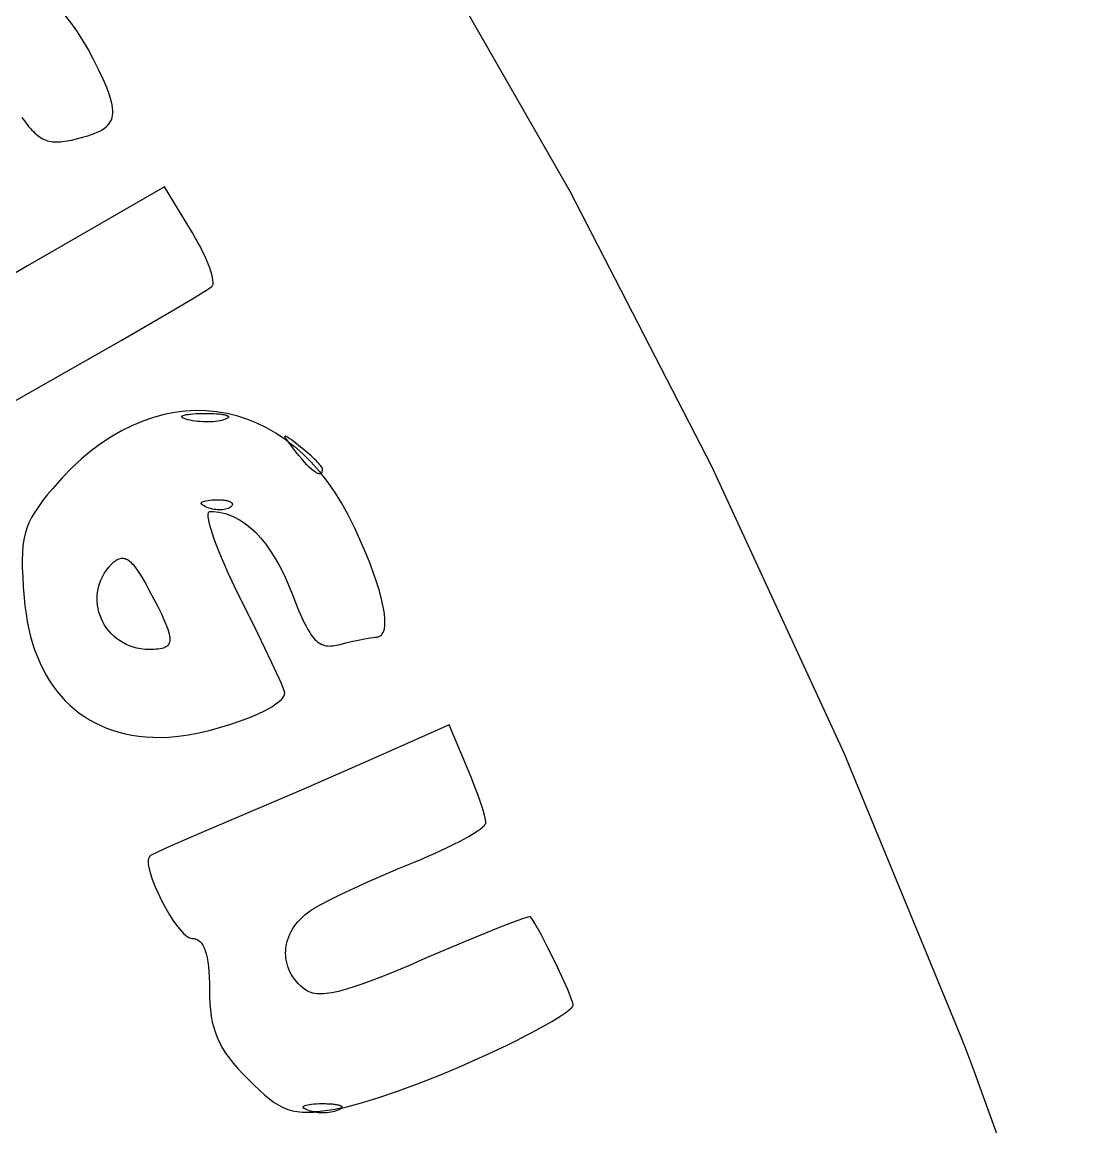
# Model space of a CAD drawing. Extents: x 70.3 to 133.4, y -81.7 to -32.
# Drawn here: x 75.777 to 76.443, y -62.76 to -62.062 of the extents above; entities that cross this region are included whole.
import ezdxf

# ---------------------------------------------------------------- set-up
doc = ezdxf.new("R2010")
doc.units = 0
doc.layers.add('BLACK', color=7, linetype='CONTINUOUS')

msp = doc.modelspace()

# ---------------------------------------------------------------- linework, layer by layer
at = {"layer": 'BLACK', "linetype": 'CONTINUOUS'}
for p, q in [((76.046602, -62.036072), (76.122747, -62.168948)), ((75.807359, -62.062339), (75.803364, -62.057245)), ((75.811188, -62.067704), (75.807359, -62.062339)), ((75.814841, -62.073335), (75.811188, -62.067704)), ((75.818309, -62.079229), (75.814841, -62.073335)), ((75.821583, -62.085385), (75.818309, -62.079229)), ((75.824908, -62.092096), (75.821583, -62.085385)), ((75.827733, -62.098123), (75.824908, -62.092096)), ((75.830044, -62.103514), (75.827733, -62.098123)), ((75.831831, -62.108313), (75.830044, -62.103514)), ((75.832523, -62.110505), (75.831831, -62.108313)), ((75.833079, -62.112567), (75.832523, -62.110505)), ((75.833497, -62.114505), (75.833079, -62.112567)), ((75.833777, -62.116324), (75.833497, -62.114505)), ((75.833915, -62.11803), (75.833777, -62.116324)), ((75.833911, -62.119628), (75.833915, -62.11803)), ((75.776512, -62.122494), (75.778653, -62.125474)), ((75.778653, -62.125474), (75.780715, -62.128095)), ((75.831703, -62.126216), (75.832442, -62.125066)), ((75.832442, -62.125066), (75.833031, -62.123839)), ((75.833031, -62.123839), (75.833471, -62.122527)), ((75.833471, -62.122527), (75.833764, -62.121125)), ((75.833764, -62.121125), (75.833911, -62.119628)), ((75.780715, -62.128095), (75.781723, -62.129276)), ((75.781723, -62.129276), (75.78272, -62.130373)), ((75.78272, -62.130373), (75.783709, -62.131387)), ((75.783709, -62.131387), (75.784692, -62.13232)), ((75.784692, -62.13232), (75.785673, -62.133174)), ((75.818039, -62.133995), (75.822196, -62.132557)), ((75.822196, -62.132557), (75.82403, -62.131793)), ((75.82403, -62.131793), (75.825702, -62.130992)), ((75.825702, -62.130992), (75.827215, -62.130147)), ((75.827215, -62.130147), (75.82857, -62.129252)), ((75.82857, -62.129252), (75.829769, -62.128303)), ((75.829769, -62.128303), (75.830813, -62.127293)), ((75.830813, -62.127293), (75.831703, -62.126216)), ((75.785673, -62.133174), (75.786654, -62.13395)), ((75.786654, -62.13395), (75.787639, -62.134651)), ((75.787639, -62.134651), (75.78863, -62.135278)), ((75.78863, -62.135278), (75.78963, -62.135833)), ((75.78963, -62.135833), (75.790643, -62.136318)), ((75.790643, -62.136318), (75.79167, -62.136734)), ((75.79167, -62.136734), (75.792715, -62.137082)), ((75.792715, -62.137082), (75.793782, -62.137366)), ((75.793782, -62.137366), (75.794872, -62.137586)), ((75.794872, -62.137586), (75.795989, -62.137744)), ((75.795989, -62.137744), (75.797135, -62.137842)), ((75.797135, -62.137842), (75.798314, -62.137882)), ((75.798314, -62.137882), (75.799528, -62.137865)), ((75.799528, -62.137865), (75.800781, -62.137794)), ((75.800781, -62.137794), (75.802075, -62.137669)), ((75.802075, -62.137669), (75.804799, -62.137267)), ((75.804799, -62.137267), (75.807723, -62.136673)), ((75.807723, -62.136673), (75.813219, -62.135351)), ((75.813219, -62.135351), (75.818039, -62.133995)), ((75.866579, -62.166231), (75.779987, -62.216094)), ((75.884267, -62.195412), (75.866579, -62.166231)), ((76.122747, -62.168948), (76.21248, -62.343218)), ((75.886041, -62.198409), (75.884267, -62.195412)), ((75.887709, -62.20137), (75.886041, -62.198409)), ((75.889267, -62.204278), (75.887709, -62.20137)), ((75.890706, -62.207115), (75.889267, -62.204278)), ((75.892021, -62.209864), (75.890706, -62.207115)), ((75.779987, -62.216094), (75.762544, -62.226255)), ((75.893206, -62.212507), (75.892021, -62.209864)), ((75.894255, -62.215027), (75.893206, -62.212507)), ((75.89516, -62.217408), (75.894255, -62.215027)), ((75.895917, -62.21963), (75.89516, -62.217408)), ((75.896518, -62.221678), (75.895917, -62.21963)), ((75.896958, -62.223533), (75.896518, -62.221678)), ((75.897229, -62.225178), (75.896958, -62.223533)), ((75.89367, -62.231253), (75.896511, -62.229313)), ((75.896511, -62.229313), (75.896767, -62.229033)), ((75.896767, -62.229033), (75.896974, -62.228681)), ((75.896974, -62.228681), (75.897133, -62.228259)), ((75.897133, -62.228259), (75.897244, -62.22777)), ((75.897327, -62.226596), (75.897229, -62.225178)), ((75.897244, -62.22777), (75.897327, -62.226596)), ((75.867516, -62.246915), (75.88629, -62.23578)), ((75.88629, -62.23578), (75.887642, -62.234979)), ((75.887642, -62.234979), (75.89367, -62.231253)), ((75.839122, -62.263373), (75.867516, -62.246915)), ((75.805448, -62.282605), (75.839122, -62.263373)), ((75.71983, -62.331177), (75.805448, -62.282605)), ((75.85299, -62.314297), (75.846362, -62.317062)), ((75.859647, -62.312018), (75.85299, -62.314297)), ((75.866318, -62.310224), (75.859647, -62.312018)), ((75.872991, -62.308913), (75.866318, -62.310224)), ((75.879653, -62.308083), (75.872991, -62.308913)), ((75.877489, -62.3115), (75.87754, -62.311344)), ((75.877502, -62.311661), (75.877489, -62.3115)), ((75.87758, -62.311825), (75.877502, -62.311661)), ((75.87754, -62.311344), (75.877655, -62.311193)), ((75.877723, -62.311993), (75.87758, -62.311825)), ((75.877655, -62.311193), (75.877833, -62.311045)), ((75.877932, -62.312164), (75.877723, -62.311993)), ((75.877833, -62.311045), (75.878374, -62.310766)), ((75.878208, -62.312339), (75.877932, -62.312164)), ((75.878961, -62.312696), (75.878208, -62.312339)), ((75.878374, -62.310766), (75.879159, -62.310509)), ((75.879989, -62.313063), (75.878961, -62.312696)), ((75.879159, -62.310509), (75.880183, -62.310275)), ((75.88629, -62.307732), (75.879653, -62.308083)), ((75.881296, -62.313437), (75.879989, -62.313063)), ((75.880183, -62.310275), (75.881441, -62.310067)), ((75.882777, -62.313789), (75.881296, -62.313437)), ((75.881441, -62.310067), (75.882929, -62.309887)), ((75.884316, -62.314091), (75.882777, -62.313789)), ((75.882929, -62.309887), (75.88464, -62.309736)), ((75.885901, -62.314343), (75.884316, -62.314091)), ((75.88464, -62.309736), (75.88657, -62.309617)), ((75.887519, -62.314546), (75.885901, -62.314343)), ((75.89289, -62.30786), (75.88629, -62.307732)), ((75.88657, -62.309617), (75.888714, -62.309533)), ((75.888714, -62.309533), (75.891067, -62.309484)), ((75.891067, -62.309483), (75.893442, -62.309474)), ((75.891067, -62.309484), (75.891067, -62.309483)), ((75.89944, -62.308463), (75.89289, -62.30786)), ((75.893442, -62.309474), (75.895651, -62.309505)), ((75.895651, -62.309505), (75.897686, -62.309575)), ((75.897686, -62.309575), (75.899542, -62.309681)), ((75.900207, -62.314389), (75.89876, -62.31458)), ((75.905926, -62.309541), (75.89944, -62.308463)), ((75.899542, -62.309681), (75.901209, -62.309822)), ((75.901577, -62.31415), (75.900207, -62.314389)), ((75.901209, -62.309822), (75.90197, -62.309906)), ((75.902859, -62.313862), (75.901577, -62.31415)), ((75.90197, -62.309906), (75.902682, -62.309997)), ((75.902682, -62.309997), (75.903343, -62.310096)), ((75.90404, -62.313526), (75.902859, -62.313862)), ((75.903343, -62.310096), (75.903953, -62.310202)), ((75.903953, -62.310202), (75.90451, -62.310316)), ((75.905109, -62.313142), (75.90404, -62.313526)), ((75.90451, -62.310316), (75.905014, -62.310437)), ((75.905014, -62.310437), (75.905464, -62.310565)), ((75.905578, -62.31294), (75.905109, -62.313142)), ((75.905464, -62.310565), (75.905859, -62.310699)), ((75.90598, -62.312741), (75.905578, -62.31294)), ((75.905859, -62.310699), (75.906198, -62.31084)), ((75.912335, -62.311092), (75.905926, -62.309541)), ((75.906316, -62.312546), (75.90598, -62.312741)), ((75.906198, -62.31084), (75.90648, -62.310986)), ((75.906585, -62.312354), (75.906316, -62.312546)), ((75.90648, -62.310986), (75.906705, -62.311139)), ((75.90679, -62.312167), (75.906585, -62.312354)), ((75.906705, -62.311139), (75.906871, -62.311298)), ((75.90693, -62.311983), (75.90679, -62.312167)), ((75.906871, -62.311298), (75.906932, -62.311379)), ((75.906977, -62.311893), (75.90693, -62.311983)), ((75.906932, -62.311379), (75.906977, -62.311462)), ((75.906977, -62.311462), (75.907008, -62.311545)), ((75.907008, -62.311805), (75.906977, -62.311893)), ((75.907008, -62.311545), (75.907023, -62.311631)), ((75.907023, -62.311717), (75.907008, -62.311805)), ((75.907023, -62.311631), (75.907023, -62.311717)), ((75.918654, -62.313114), (75.912335, -62.311092)), ((75.92487, -62.315606), (75.918654, -62.313114)), ((75.839775, -62.320315), (75.833241, -62.324058)), ((75.846362, -62.317062), (75.839775, -62.320315)), ((75.889159, -62.314698), (75.887519, -62.314546)), ((75.890808, -62.314801), (75.889159, -62.314698)), ((75.892453, -62.314855), (75.890808, -62.314801)), ((75.894083, -62.31486), (75.892453, -62.314855)), ((75.895686, -62.314815), (75.894083, -62.31486)), ((75.897249, -62.314722), (75.895686, -62.314815)), ((75.89876, -62.31458), (75.897249, -62.314722)), ((75.930971, -62.318565), (75.92487, -62.315606)), ((75.936942, -62.32199), (75.930971, -62.318565)), ((75.826776, -62.328292), (75.82039, -62.33302)), ((75.833241, -62.324058), (75.826776, -62.328292)), ((75.942771, -62.32588), (75.936942, -62.32199)), ((75.94266, -62.323811), (75.942616, -62.323921)), ((75.942616, -62.323921), (75.942638, -62.324097)), ((75.942638, -62.324097), (75.942724, -62.32434)), ((75.94277, -62.323767), (75.94266, -62.323811)), ((75.942724, -62.32434), (75.942875, -62.324649)), ((75.942946, -62.323789), (75.94277, -62.323767)), ((75.944694, -62.327355), (75.942771, -62.32588)), ((75.942875, -62.324649), (75.94337, -62.325471)), ((75.943189, -62.323875), (75.942946, -62.323789)), ((75.943498, -62.324026), (75.943189, -62.323875)), ((75.94337, -62.325471), (75.944118, -62.326565)), ((75.94432, -62.324521), (75.943498, -62.324026)), ((75.944118, -62.326565), (75.944694, -62.327355)), ((75.945414, -62.325269), (75.94432, -62.324521)), ((75.945117, -62.327936), (75.944694, -62.327355)), ((75.944694, -62.327355), (75.948444, -62.330232)), ((75.946363, -62.329585), (75.945117, -62.327936)), ((75.946785, -62.326268), (75.945414, -62.325269)), ((75.948434, -62.327514), (75.946785, -62.326268)), ((75.952582, -62.330736), (75.948434, -62.327514)), ((75.82039, -62.33302), (75.814098, -62.338242)), ((75.949585, -62.333733), (75.946363, -62.329585)), ((75.948444, -62.330232), (75.95395, -62.335046)), ((75.951484, -62.336106), (75.949585, -62.333733)), ((75.953997, -62.331862), (75.952582, -62.330736)), ((75.95395, -62.335046), (75.959274, -62.340318)), ((75.955373, -62.332986), (75.953997, -62.331862)), ((75.956701, -62.334102), (75.955373, -62.332986)), ((75.957976, -62.335203), (75.956701, -62.334102)), ((75.959189, -62.336281), (75.957976, -62.335203)), ((75.814098, -62.338242), (75.807913, -62.343961)), ((75.953288, -62.338265), (75.951484, -62.336106)), ((75.954994, -62.340208), (75.953288, -62.338265)), ((75.956599, -62.341932), (75.954994, -62.340208)), ((75.958097, -62.343434), (75.956599, -62.341932)), ((75.960335, -62.33733), (75.959189, -62.336281)), ((75.959274, -62.340318), (75.964403, -62.346049)), ((75.961405, -62.338342), (75.960335, -62.33733)), ((75.962393, -62.33931), (75.961405, -62.338342)), ((75.963291, -62.340228), (75.962393, -62.33931)), ((75.964092, -62.341087), (75.963291, -62.340228)), ((75.96479, -62.341882), (75.964092, -62.341087)), ((75.965377, -62.342604), (75.96479, -62.341882)), ((75.807913, -62.343961), (75.801847, -62.350177)), ((75.959486, -62.344713), (75.958097, -62.343434)), ((75.960761, -62.345765), (75.959486, -62.344713)), ((75.961918, -62.346588), (75.960761, -62.345765)), ((75.962451, -62.346913), (75.961918, -62.346588)), ((75.962954, -62.34718), (75.962451, -62.346913)), ((75.963425, -62.347388), (75.962954, -62.34718)), ((75.963864, -62.347537), (75.963425, -62.347388)), ((75.964271, -62.347627), (75.963864, -62.347537)), ((75.964645, -62.347658), (75.964271, -62.347627)), ((75.964403, -62.346049), (75.965499, -62.347427)), ((75.964986, -62.347629), (75.964645, -62.347658)), ((75.965293, -62.34754), (75.964986, -62.347629)), ((75.965499, -62.347427), (75.965293, -62.34754)), ((75.965846, -62.343246), (75.965377, -62.342604)), ((75.965499, -62.347427), (75.965565, -62.347391)), ((75.969324, -62.352235), (75.965499, -62.347427)), ((75.965565, -62.347391), (75.965803, -62.347181)), ((75.965803, -62.347181), (75.966006, -62.346909)), ((75.96619, -62.343803), (75.965846, -62.343246)), ((75.966006, -62.346909), (75.966173, -62.346577)), ((75.966173, -62.346577), (75.966303, -62.346183)), ((75.966312, -62.344046), (75.96619, -62.343803)), ((75.966303, -62.346183), (75.966397, -62.345726)), ((75.966401, -62.344265), (75.966312, -62.344046)), ((75.966397, -62.345726), (75.966454, -62.345208)), ((75.966455, -62.344459), (75.966401, -62.344265)), ((75.966454, -62.345208), (75.966473, -62.344627)), ((75.966473, -62.344627), (75.966455, -62.344459)), ((76.21248, -62.343218), (76.276931, -62.482882)), ((75.801847, -62.350177), (75.795914, -62.356894)), ((75.974025, -62.358875), (75.969324, -62.352235)), ((75.792516, -62.361003), (75.789503, -62.364828)), ((75.795914, -62.356894), (75.792516, -62.361003)), ((75.978492, -62.365968), (75.974025, -62.358875)), ((75.786855, -62.368438), (75.784557, -62.371897)), ((75.789503, -62.364828), (75.786855, -62.368438)), ((75.88984, -62.366213), (75.889882, -62.366041)), ((75.889844, -62.36639), (75.88984, -62.366213)), ((75.889894, -62.366574), (75.889844, -62.36639)), ((75.889882, -62.366041), (75.889969, -62.365875)), ((75.889991, -62.366763), (75.889894, -62.366574)), ((75.889969, -62.365875), (75.890103, -62.365716)), ((75.890135, -62.366957), (75.889991, -62.366763)), ((75.890103, -62.365716), (75.890282, -62.365562)), ((75.890325, -62.367156), (75.890135, -62.366957)), ((75.890282, -62.365562), (75.890507, -62.365416)), ((75.890562, -62.367361), (75.890325, -62.367156)), ((75.890507, -62.365416), (75.890777, -62.365275)), ((75.890846, -62.36757), (75.890562, -62.367361)), ((75.890777, -62.365275), (75.891092, -62.365142)), ((75.891556, -62.368003), (75.890846, -62.36757)), ((75.891092, -62.365142), (75.891858, -62.364896)), ((75.892456, -62.368454), (75.891556, -62.368003)), ((75.891858, -62.364896), (75.892802, -62.364679)), ((75.893547, -62.368921), (75.892456, -62.368454)), ((75.892802, -62.364679), (75.893924, -62.364492)), ((75.894633, -62.369321), (75.893547, -62.368921)), ((75.893924, -62.364492), (75.895222, -62.364337)), ((75.895738, -62.36966), (75.894633, -62.369321)), ((75.895222, -62.364337), (75.896696, -62.364214)), ((75.896853, -62.36994), (75.895738, -62.36966)), ((75.896696, -62.364214), (75.898343, -62.364125)), ((75.897971, -62.370161), (75.896853, -62.36994)), ((75.899083, -62.370323), (75.897971, -62.370161)), ((75.898343, -62.364126), (75.899116, -62.3641)), ((75.898343, -62.364125), (75.898343, -62.364126)), ((75.899116, -62.3641), (75.899868, -62.364087)), ((75.899868, -62.364087), (75.900596, -62.364086)), ((75.900596, -62.364086), (75.901301, -62.364098)), ((75.901301, -62.364098), (75.901982, -62.364121)), ((75.901982, -62.364121), (75.902637, -62.364156)), ((75.902637, -62.364156), (75.903268, -62.364203)), ((75.903268, -62.364203), (75.903872, -62.364261)), ((75.904299, -62.370256), (75.903328, -62.370385)), ((75.903872, -62.364261), (75.904449, -62.364329)), ((75.905218, -62.37007), (75.904299, -62.370256)), ((75.904449, -62.364329), (75.904998, -62.364409)), ((75.904998, -62.364409), (75.905519, -62.364498)), ((75.906077, -62.369827), (75.905218, -62.37007)), ((75.905519, -62.364498), (75.906012, -62.364598)), ((75.906012, -62.364598), (75.906474, -62.364707)), ((75.906868, -62.369528), (75.906077, -62.369827)), ((75.906474, -62.364707), (75.906907, -62.364826)), ((75.907585, -62.369173), (75.906868, -62.369528)), ((75.906907, -62.364826), (75.907309, -62.364954)), ((75.907309, -62.364954), (75.907679, -62.365092)), ((75.908218, -62.368761), (75.907585, -62.369173)), ((75.907679, -62.365092), (75.908016, -62.365238)), ((75.908016, -62.365238), (75.908321, -62.365392)), ((75.908502, -62.368535), (75.908218, -62.368761)), ((75.908321, -62.365392), (75.908593, -62.365555)), ((75.908761, -62.368295), (75.908502, -62.368535)), ((75.908593, -62.365555), (75.90883, -62.365725)), ((75.908987, -62.36805), (75.908761, -62.368295)), ((75.90883, -62.365725), (75.909032, -62.365904)), ((75.909171, -62.367809), (75.908987, -62.36805)), ((75.909032, -62.365904), (75.909199, -62.366089)), ((75.909313, -62.367574), (75.909171, -62.367809)), ((75.909199, -62.366089), (75.909329, -62.366282)), ((75.909414, -62.367344), (75.909313, -62.367574)), ((75.909329, -62.366282), (75.909422, -62.366482)), ((75.909475, -62.36712), (75.909414, -62.367344)), ((75.909422, -62.366482), (75.909455, -62.366584)), ((75.909455, -62.366584), (75.909478, -62.366688)), ((75.90949, -62.367009), (75.909475, -62.36712)), ((75.909478, -62.366688), (75.909492, -62.366794)), ((75.909496, -62.366901), (75.90949, -62.367009)), ((75.909492, -62.366794), (75.909496, -62.366901)), ((75.982712, -62.373512), (75.978492, -62.365968)), ((75.782591, -62.375274), (75.780939, -62.378634)), ((75.784557, -62.371897), (75.782591, -62.375274)), ((75.894178, -62.373936), (75.894207, -62.373187)), ((75.894221, -62.37481), (75.894178, -62.373936)), ((75.894207, -62.373187), (75.894307, -62.372566)), ((75.894334, -62.375805), (75.894221, -62.37481)), ((75.894307, -62.372566), (75.894481, -62.372077)), ((75.894764, -62.378144), (75.894334, -62.375805)), ((75.894481, -62.372077), (75.89473, -62.371723)), ((75.89473, -62.371723), (75.895055, -62.371509)), ((75.895055, -62.371509), (75.895458, -62.371436)), ((75.895458, -62.371436), (75.897389, -62.37149)), ((75.897389, -62.37149), (75.899306, -62.37165)), ((75.900183, -62.370426), (75.899083, -62.370323)), ((75.899306, -62.37165), (75.901206, -62.371917)), ((75.901263, -62.37047), (75.900183, -62.370426)), ((75.901206, -62.371917), (75.903091, -62.372289)), ((75.902314, -62.370457), (75.901263, -62.37047)), ((75.903328, -62.370385), (75.902314, -62.370457)), ((75.903091, -62.372289), (75.90496, -62.372766)), ((75.90496, -62.372766), (75.906811, -62.373348)), ((75.906811, -62.373348), (75.910459, -62.374825)), ((75.910459, -62.374825), (75.914034, -62.376713)), ((75.914034, -62.376713), (75.917529, -62.37901)), ((75.986672, -62.381505), (75.982712, -62.373512)), ((75.779583, -62.382044), (75.778507, -62.38557)), ((75.780939, -62.378634), (75.779583, -62.382044)), ((75.895459, -62.380925), (75.894764, -62.378144)), ((75.896408, -62.38412), (75.895459, -62.380925)), ((75.897603, -62.387699), (75.896408, -62.38412)), ((75.917529, -62.37901), (75.920941, -62.381711)), ((75.920941, -62.381711), (75.924267, -62.384812)), ((75.990134, -62.389127), (75.986672, -62.381505)), ((75.777693, -62.38928), (75.777124, -62.39324)), ((75.778507, -62.38557), (75.777693, -62.38928)), ((75.899032, -62.391636), (75.897603, -62.387699)), ((75.924267, -62.384812), (75.927501, -62.38831)), ((75.927501, -62.38831), (75.930639, -62.392198)), ((75.993265, -62.396404), (75.990134, -62.389127)), ((75.776782, -62.397517), (75.77665, -62.402177)), ((75.777124, -62.39324), (75.776782, -62.397517)), ((75.900686, -62.395901), (75.899032, -62.391636)), ((75.902555, -62.400467), (75.900686, -62.395901)), ((75.930639, -62.392198), (75.933679, -62.396475)), ((75.933679, -62.396475), (75.936615, -62.401134)), ((75.996062, -62.403317), (75.993265, -62.396404)), ((75.77665, -62.402177), (75.77671, -62.407286)), ((75.831463, -62.406575), (75.833251, -62.404647)), ((75.833251, -62.404647), (75.834644, -62.403357)), ((75.834644, -62.403357), (75.835322, -62.402812)), ((75.835322, -62.402812), (75.83599, -62.402335)), ((75.83599, -62.402335), (75.836649, -62.401928)), ((75.836649, -62.401928), (75.837301, -62.40159)), ((75.837301, -62.40159), (75.837947, -62.401324)), ((75.837947, -62.401324), (75.83859, -62.40113)), ((75.83859, -62.40113), (75.839229, -62.401009)), ((75.839229, -62.401009), (75.839868, -62.400963)), ((75.839868, -62.400963), (75.840507, -62.400993)), ((75.840507, -62.400993), (75.841147, -62.401098)), ((75.841147, -62.401098), (75.841792, -62.401282)), ((75.841792, -62.401282), (75.842441, -62.401544)), ((75.842441, -62.401544), (75.843097, -62.401886)), ((75.843097, -62.401886), (75.843761, -62.402308)), ((75.843761, -62.402308), (75.844435, -62.402813)), ((75.844435, -62.402813), (75.84512, -62.4034)), ((75.84512, -62.4034), (75.845817, -62.404071)), ((75.845817, -62.404071), (75.846529, -62.404828)), ((75.846529, -62.404828), (75.848, -62.406599)), ((75.904629, -62.405304), (75.902555, -62.400467)), ((75.936615, -62.401134), (75.939443, -62.406174)), ((75.99852, -62.409845), (75.996062, -62.403317)), ((75.77671, -62.407286), (75.776946, -62.412913)), ((75.827293, -62.412758), (75.828488, -62.41064)), ((75.828488, -62.41064), (75.829877, -62.408576)), ((75.829877, -62.408576), (75.831463, -62.406575)), ((75.848, -62.406599), (75.849547, -62.408724)), ((75.849547, -62.408724), (75.851182, -62.41121)), ((75.851182, -62.41121), (75.852915, -62.414065)), ((75.906898, -62.410384), (75.904629, -62.405304)), ((75.909353, -62.415679), (75.906898, -62.410384)), ((75.939443, -62.406174), (75.942159, -62.411588)), ((75.942159, -62.411588), (75.944759, -62.417373)), ((76.000636, -62.415968), (75.99852, -62.409845)), ((75.776946, -62.412913), (75.777339, -62.419122)), ((75.777339, -62.419122), (75.777872, -62.425981)), ((75.824831, -62.419354), (75.825468, -62.417124)), ((75.825468, -62.417124), (75.826287, -62.414923)), ((75.826287, -62.414923), (75.827293, -62.412758)), ((75.852915, -62.414065), (75.854761, -62.417298)), ((75.854761, -62.417298), (75.85673, -62.420918)), ((75.911983, -62.421161), (75.909353, -62.415679)), ((75.944759, -62.417373), (75.94724, -62.423525)), ((76.002406, -62.421667), (76.000636, -62.415968)), ((75.777872, -62.425981), (75.778386, -62.431164)), ((75.823975, -62.426126), (75.824088, -62.423864)), ((75.824029, -62.428382), (75.823975, -62.426126)), ((75.824088, -62.423864), (75.824372, -62.421603)), ((75.824372, -62.421603), (75.824831, -62.419354)), ((75.85673, -62.420918), (75.859832, -62.426794)), ((75.914779, -62.426801), (75.911983, -62.421161)), ((75.94724, -62.423525), (75.949345, -62.42894)), ((76.003826, -62.426921), (76.002406, -62.421667)), ((75.778386, -62.431164), (75.779055, -62.436206)), ((75.824245, -62.430622), (75.824029, -62.428382)), ((75.824621, -62.432839), (75.824245, -62.430622)), ((75.825153, -62.435022), (75.824621, -62.432839)), ((75.859832, -62.426794), (75.862521, -62.432041)), ((75.862521, -62.432041), (75.864797, -62.436693)), ((75.925605, -62.44861), (75.914779, -62.426801)), ((75.949345, -62.42894), (75.951318, -62.433789)), ((76.004891, -62.431711), (76.003826, -62.426921)), ((76.005599, -62.436017), (76.004891, -62.431711)), ((75.779055, -62.436206), (75.779878, -62.441106)), ((75.825836, -62.437164), (75.825153, -62.435022)), ((75.826667, -62.439256), (75.825836, -62.437164)), ((75.827642, -62.441289), (75.826667, -62.439256)), ((75.864797, -62.436693), (75.865781, -62.438807)), ((75.865781, -62.438807), (75.866662, -62.440785)), ((75.951318, -62.433789), (75.95318, -62.438094)), ((75.95318, -62.438094), (75.954955, -62.44188)), ((76.005945, -62.439818), (76.005599, -62.436017)), ((76.005926, -62.443095), (76.005945, -62.439818)), ((75.779878, -62.441106), (75.780853, -62.445862)), ((75.780853, -62.445862), (75.78198, -62.450473)), ((75.828756, -62.443254), (75.827642, -62.441289)), ((75.830008, -62.445142), (75.828756, -62.443254)), ((75.831391, -62.446945), (75.830008, -62.445142)), ((75.832904, -62.448654), (75.831391, -62.446945)), ((75.866662, -62.440785), (75.867439, -62.442631)), ((75.867439, -62.442631), (75.868114, -62.44435)), ((75.868114, -62.44435), (75.868685, -62.445947)), ((75.868685, -62.445947), (75.869153, -62.447425)), ((75.954955, -62.44188), (75.955817, -62.443586)), ((75.955817, -62.443586), (75.956666, -62.445171)), ((75.956666, -62.445171), (75.957504, -62.446638)), ((75.957504, -62.446638), (75.958334, -62.447989)), ((76.004774, -62.447997), (76.005537, -62.445828)), ((76.005537, -62.445828), (76.005926, -62.443095)), ((75.78198, -62.450473), (75.783255, -62.454937)), ((75.834541, -62.45026), (75.832904, -62.448654)), ((75.836299, -62.451755), (75.834541, -62.45026)), ((75.838174, -62.45313), (75.836299, -62.451755)), ((75.840163, -62.454375), (75.838174, -62.45313)), ((75.869153, -62.447425), (75.869519, -62.448789)), ((75.869519, -62.448789), (75.869782, -62.450043)), ((75.869803, -62.454046), (75.869552, -62.454815)), ((75.869782, -62.450043), (75.869941, -62.451191)), ((75.869952, -62.453188), (75.869803, -62.454046)), ((75.869941, -62.451191), (75.869998, -62.452238)), ((75.869998, -62.452238), (75.869952, -62.453188)), ((75.93447, -62.467066), (75.925605, -62.44861)), ((75.958334, -62.447989), (75.959159, -62.449229)), ((75.959159, -62.449229), (75.959983, -62.45036)), ((75.959983, -62.45036), (75.960807, -62.451385)), ((75.960807, -62.451385), (75.961635, -62.452307)), ((75.961635, -62.452307), (75.962469, -62.453129)), ((75.962469, -62.453129), (75.963313, -62.453854)), ((75.963313, -62.453854), (75.964169, -62.454485)), ((75.981144, -62.454579), (75.984596, -62.45374)), ((75.984596, -62.45374), (75.987958, -62.452975)), ((75.987958, -62.452975), (75.991139, -62.452304)), ((75.991139, -62.452304), (75.994047, -62.451744)), ((75.994047, -62.451744), (75.99659, -62.451314)), ((75.99659, -62.451314), (75.998674, -62.451033)), ((75.998674, -62.451033), (75.999515, -62.450954)), ((75.999515, -62.450954), (76.000208, -62.45092)), ((76.000208, -62.45092), (76.001209, -62.45082)), ((76.001209, -62.45082), (76.002114, -62.450563)), ((76.002114, -62.450563), (76.002922, -62.450149)), ((76.002922, -62.450149), (76.003635, -62.449582)), ((76.003635, -62.449582), (76.004252, -62.448864)), ((76.004252, -62.448864), (76.004774, -62.447997)), ((75.783255, -62.454937), (75.784678, -62.459253)), ((75.784678, -62.459253), (75.786248, -62.463419)), ((75.842261, -62.455483), (75.840163, -62.454375)), ((75.844465, -62.456444), (75.842261, -62.455483)), ((75.846771, -62.457251), (75.844465, -62.456444)), ((75.849175, -62.457893), (75.846771, -62.457251)), ((75.851672, -62.458363), (75.849175, -62.457893)), ((75.854261, -62.458651), (75.851672, -62.458363)), ((75.856936, -62.458749), (75.854261, -62.458651)), ((75.860005, -62.458687), (75.856936, -62.458749)), ((75.861386, -62.458604), (75.860005, -62.458687)), ((75.862665, -62.45848), (75.861386, -62.458604)), ((75.86384, -62.458311), (75.862665, -62.45848)), ((75.864914, -62.458092), (75.86384, -62.458311)), ((75.865884, -62.45782), (75.864914, -62.458092)), ((75.866752, -62.457489), (75.865884, -62.45782)), ((75.867518, -62.457097), (75.866752, -62.457489)), ((75.86818, -62.456637), (75.867518, -62.457097)), ((75.86874, -62.456107), (75.86818, -62.456637)), ((75.869197, -62.455501), (75.86874, -62.456107)), ((75.869552, -62.454815), (75.869197, -62.455501)), ((75.964169, -62.454485), (75.96504, -62.455024)), ((75.96504, -62.455024), (75.965929, -62.455475)), ((75.965929, -62.455475), (75.966838, -62.455842)), ((75.966838, -62.455842), (75.967771, -62.456126)), ((75.967771, -62.456126), (75.968731, -62.45633)), ((75.968731, -62.45633), (75.969719, -62.456459)), ((75.969719, -62.456459), (75.97074, -62.456514)), ((75.97074, -62.456514), (75.971796, -62.456499)), ((75.971796, -62.456499), (75.972889, -62.456417)), ((75.972889, -62.456417), (75.974023, -62.45627)), ((75.974023, -62.45627), (75.9752, -62.456062)), ((75.9752, -62.456062), (75.976424, -62.455796)), ((75.976424, -62.455796), (75.977697, -62.455474)), ((75.977697, -62.455474), (75.981144, -62.454579)), ((75.786248, -62.463419), (75.787962, -62.467433)), ((75.787962, -62.467433), (75.789819, -62.471294)), ((75.940461, -62.480221), (75.93447, -62.467066)), ((75.789819, -62.471294), (75.791818, -62.475)), ((75.791818, -62.475), (75.793957, -62.47855)), ((75.793957, -62.47855), (75.796235, -62.481942)), ((75.796235, -62.481942), (75.798649, -62.485175)), ((75.942092, -62.484202), (75.940461, -62.480221)), ((75.798649, -62.485175), (75.801199, -62.488247)), ((75.801199, -62.488247), (75.803883, -62.491156)), ((75.941396, -62.48919), (75.94209, -62.488132)), ((75.94209, -62.488132), (75.942516, -62.48711)), ((75.942661, -62.486128), (75.942092, -62.484202)), ((75.942516, -62.48711), (75.942661, -62.486128)), ((76.276931, -62.482882), (76.295903, -62.523994)), ((75.803883, -62.491156), (75.8067, -62.493901)), ((75.8067, -62.493901), (75.809648, -62.49648)), ((75.930143, -62.497202), (75.934369, -62.494852)), ((75.934369, -62.494852), (75.936205, -62.493686)), ((75.936205, -62.493686), (75.937839, -62.492532)), ((75.937839, -62.492532), (75.939257, -62.491395)), ((75.939257, -62.491395), (75.940448, -62.490279)), ((75.940448, -62.490279), (75.941396, -62.48919)), ((75.809648, -62.49648), (75.812725, -62.498892)), ((75.812725, -62.498892), (75.815929, -62.501135)), ((75.815929, -62.501135), (75.81926, -62.503208)), ((75.913978, -62.50406), (75.919842, -62.501844)), ((75.919842, -62.501844), (75.925265, -62.499546)), ((75.925265, -62.499546), (75.930143, -62.497202)), ((75.81926, -62.503208), (75.822716, -62.505109)), ((75.822716, -62.505109), (75.826296, -62.506836)), ((75.826296, -62.506836), (75.829997, -62.508388)), ((75.829997, -62.508388), (75.833818, -62.509764)), ((75.833818, -62.509764), (75.837758, -62.510961)), ((75.888214, -62.511348), (75.894791, -62.509837)), ((75.894791, -62.509837), (75.901347, -62.508094)), ((75.901347, -62.508094), (75.907778, -62.506156)), ((75.907778, -62.506156), (75.913978, -62.50406)), ((76.046602, -62.50624), (76.000585, -62.52674)), ((76.058132, -62.533833), (76.046602, -62.50624)), ((75.837758, -62.510961), (75.841815, -62.511978)), ((75.841815, -62.511978), (75.845988, -62.512814)), ((75.845988, -62.512814), (75.850275, -62.513466)), ((75.850275, -62.513466), (75.854674, -62.513935)), ((75.854674, -62.513935), (75.859185, -62.514217)), ((75.859185, -62.514217), (75.863805, -62.514311)), ((75.863805, -62.514311), (75.869412, -62.514107)), ((75.869412, -62.514107), (75.87542, -62.51352)), ((75.87542, -62.51352), (75.881722, -62.512588)), ((75.881722, -62.512588), (75.888214, -62.511348)), ((76.000585, -62.52674), (75.954095, -62.547118)), ((76.295903, -62.523994), (76.36945, -62.702543)), ((76.060448, -62.539514), (76.058132, -62.533833)), ((76.062608, -62.545078), (76.060448, -62.539514)), ((75.954095, -62.547118), (75.906942, -62.567328)), ((76.064566, -62.550387), (76.062608, -62.545078)), ((76.066274, -62.555298), (76.064566, -62.550387)), ((76.067685, -62.559672), (76.066274, -62.555298)), ((76.068751, -62.563367), (76.067685, -62.559672)), ((76.069425, -62.566243), (76.068751, -62.563367)), ((75.906942, -62.567328), (75.888291, -62.575274)), ((76.064131, -62.573587), (76.066059, -62.572222)), ((76.066059, -62.572222), (76.0676, -62.570984)), ((76.0676, -62.570984), (76.068217, -62.570417)), ((76.068217, -62.570417), (76.068729, -62.569886)), ((76.068729, -62.569886), (76.069132, -62.569393)), ((76.069132, -62.569393), (76.069424, -62.568939)), ((76.069424, -62.568939), (76.069601, -62.568527)), ((76.069601, -62.567329), (76.069425, -62.566243)), ((76.06966, -62.568158), (76.069601, -62.567329)), ((76.069601, -62.568527), (76.06966, -62.568158)), ((75.888291, -62.575274), (75.872713, -62.582059)), ((76.053008, -62.580054), (76.056253, -62.578311)), ((76.056253, -62.578311), (76.059205, -62.576644)), ((76.059205, -62.576644), (76.061838, -62.575065)), ((76.061838, -62.575065), (76.064131, -62.573587)), ((75.866586, -62.584791), (75.861839, -62.586962)), ((75.872713, -62.582059), (75.866586, -62.584791)), ((76.037553, -62.587515), (76.041741, -62.585602)), ((76.041741, -62.585602), (76.045729, -62.583712)), ((76.045729, -62.583712), (76.049492, -62.581858)), ((76.049492, -62.581858), (76.053008, -62.580054)), ((75.856271, -62.591888), (75.856242, -62.593162)), ((75.856242, -62.593162), (75.856357, -62.594611)), ((75.856451, -62.590803), (75.856271, -62.591888)), ((75.85679, -62.589923), (75.856451, -62.590803)), ((75.857296, -62.589265), (75.85679, -62.589923)), ((75.857749, -62.588972), (75.857296, -62.589265)), ((75.858674, -62.588484), (75.857749, -62.588972)), ((75.861839, -62.586962), (75.858674, -62.588484)), ((76.014487, -62.597187), (76.02402, -62.593269)), ((76.02402, -62.593269), (76.028669, -62.591362)), ((76.028669, -62.591362), (76.033188, -62.58944)), ((76.033188, -62.58944), (76.037553, -62.587515)), ((75.856357, -62.594611), (75.856607, -62.596217)), ((75.856607, -62.596217), (75.857479, -62.599838)), ((75.857479, -62.599838), (75.858794, -62.6039)), ((76.004889, -62.601277), (76.014487, -62.597187)), ((75.858794, -62.6039), (75.860487, -62.608275)), ((75.98654, -62.609494), (75.995487, -62.60542)), ((75.995487, -62.60542), (76.004889, -62.601277)), ((75.860487, -62.608275), (75.862492, -62.612837)), ((75.862492, -62.612837), (75.864746, -62.617458)), ((75.971056, -62.616955), (75.97831, -62.613379)), ((75.97831, -62.613379), (75.98654, -62.609494)), ((75.864746, -62.617458), (75.867183, -62.622011)), ((75.96052, -62.622694), (75.965039, -62.6201)), ((75.965039, -62.6201), (75.971056, -62.616955)), ((75.867183, -62.622011), (75.869737, -62.626369)), ((75.869737, -62.626369), (75.872345, -62.630405)), ((75.952254, -62.629313), (75.9537, -62.627885)), ((75.9537, -62.627885), (75.95525, -62.626506)), ((75.95525, -62.626506), (75.956904, -62.625178)), ((75.956904, -62.625178), (75.95866, -62.623906)), ((75.95866, -62.623906), (75.96052, -62.622694)), ((76.096316, -62.627852), (76.092232, -62.629173)), ((76.097448, -62.627598), (76.096316, -62.627852)), ((76.097929, -62.627632), (76.097448, -62.627598)), ((76.099185, -62.629424), (76.097929, -62.627632)), ((75.872345, -62.630405), (75.874941, -62.633993)), ((75.874941, -62.633993), (75.87746, -62.637004)), ((75.946602, -62.637051), (75.94752, -62.635436)), ((75.94752, -62.635436), (75.948545, -62.633851)), ((75.948545, -62.633851), (75.949676, -62.6323)), ((75.949676, -62.6323), (75.950913, -62.630786)), ((75.950913, -62.630786), (75.952254, -62.629313)), ((76.077746, -62.634681), (76.056662, -62.643287)), ((76.085951, -62.631486), (76.077746, -62.634681)), ((76.092232, -62.629173), (76.085951, -62.631486)), ((76.100743, -62.631949), (76.099185, -62.629424)), ((76.104556, -62.638761), (76.100743, -62.631949)), ((75.87746, -62.637004), (75.87867, -62.638254)), ((75.87867, -62.638254), (75.879837, -62.639312)), ((75.879837, -62.639312), (75.880952, -62.640163)), ((75.880952, -62.640163), (75.882007, -62.64079)), ((75.882007, -62.64079), (75.882995, -62.641178)), ((75.882995, -62.641178), (75.883906, -62.641311)), ((75.883906, -62.641311), (75.885304, -62.641428)), ((75.885304, -62.641428), (75.886603, -62.64178)), ((75.886603, -62.64178), (75.887215, -62.642046)), ((75.887215, -62.642046), (75.887803, -62.642372)), ((75.887803, -62.642372), (75.888905, -62.643208)), ((75.944, -62.643738), (75.944488, -62.642039)), ((75.944488, -62.642039), (75.945085, -62.640356)), ((75.945085, -62.640356), (75.94579, -62.638692)), ((75.94579, -62.638692), (75.946602, -62.637051)), ((76.108947, -62.647199), (76.104556, -62.638761)), ((75.888905, -62.643208), (75.889912, -62.644291)), ((75.889912, -62.644291), (75.890823, -62.645626)), ((75.890823, -62.645626), (75.891642, -62.647216)), ((75.891642, -62.647216), (75.892369, -62.649065)), ((75.892369, -62.649065), (75.893005, -62.651178)), ((75.943136, -62.650613), (75.943188, -62.648889)), ((75.943188, -62.648889), (75.943349, -62.647167)), ((75.943349, -62.647167), (75.94362, -62.645448)), ((75.94362, -62.645448), (75.944, -62.643738)), ((76.056662, -62.643287), (76.031171, -62.654121)), ((76.113498, -62.656398), (76.108947, -62.647199)), ((75.893005, -62.651178), (75.893552, -62.653558)), ((75.893552, -62.653558), (75.894011, -62.65621)), ((75.894011, -62.65621), (75.894383, -62.659136)), ((75.943196, -62.652334), (75.943136, -62.650613)), ((75.943366, -62.654048), (75.943196, -62.652334)), ((75.943647, -62.655753), (75.943366, -62.654048)), ((75.944041, -62.657443), (75.943647, -62.655753)), ((76.031171, -62.654121), (76.021754, -62.658157)), ((76.117788, -62.665488), (76.113498, -62.656398)), ((75.894383, -62.659136), (75.894671, -62.662342)), ((75.894671, -62.662342), (75.894874, -62.66583)), ((75.944547, -62.659116), (75.944041, -62.657443)), ((75.945165, -62.660768), (75.944547, -62.659116)), ((75.945897, -62.662395), (75.945165, -62.660768)), ((75.946743, -62.663993), (75.945897, -62.662395)), ((76.013167, -62.661759), (76.005364, -62.664936)), ((76.021754, -62.658157), (76.013167, -62.661759)), ((75.894874, -62.66583), (75.894995, -62.669606)), ((75.894995, -62.669606), (75.895035, -62.673672)), ((75.947703, -62.665559), (75.946743, -62.663993)), ((75.948777, -62.66709), (75.947703, -62.665559)), ((75.949967, -62.668581), (75.948777, -62.66709)), ((75.951272, -62.670029), (75.949967, -62.668581)), ((75.952693, -62.671431), (75.951272, -62.670029)), ((75.991925, -62.670064), (75.986197, -62.672038)), ((75.998299, -62.667701), (75.991925, -62.670064)), ((76.005364, -62.664936), (75.998299, -62.667701)), ((76.121399, -62.673602), (76.117788, -62.665488)), ((75.895035, -62.673672), (75.895098, -62.678296)), ((75.95423, -62.672782), (75.952693, -62.671431)), ((75.95512, -62.673471), (75.95423, -62.672782)), ((75.956049, -62.674093), (75.95512, -62.673471)), ((75.957024, -62.674645), (75.956049, -62.674093)), ((75.958051, -62.675126), (75.957024, -62.674645)), ((75.959135, -62.675535), (75.958051, -62.675126)), ((75.960282, -62.67587), (75.959135, -62.675535)), ((75.961497, -62.67613), (75.960282, -62.67587)), ((75.962788, -62.676313), (75.961497, -62.67613)), ((75.964159, -62.676419), (75.962788, -62.676313)), ((75.965616, -62.676445), (75.964159, -62.676419)), ((75.967164, -62.676391), (75.965616, -62.676445)), ((75.968811, -62.676254), (75.967164, -62.676391)), ((75.970561, -62.676034), (75.968811, -62.676254)), ((75.972421, -62.675729), (75.970561, -62.676034)), ((75.974395, -62.675338), (75.972421, -62.675729)), ((75.976491, -62.674859), (75.974395, -62.675338)), ((75.978713, -62.674291), (75.976491, -62.674859)), ((75.981067, -62.673632), (75.978713, -62.674291)), ((75.986197, -62.672038), (75.981067, -62.673632)), ((76.123911, -62.679874), (76.121399, -62.673602)), ((75.895098, -62.678296), (75.895293, -62.682635)), ((75.895293, -62.682635), (75.895635, -62.686718)), ((76.124624, -62.682047), (76.123911, -62.679874)), ((76.12426, -62.684723), (76.124627, -62.684229)), ((76.124905, -62.683435), (76.124624, -62.682047)), ((76.124627, -62.684229), (76.124843, -62.683799)), ((76.124843, -62.683799), (76.124905, -62.683435)), ((75.895635, -62.686718), (75.896136, -62.690576)), ((75.896136, -62.690576), (75.896808, -62.694239)), ((76.114818, -62.691687), (76.1178, -62.689788)), ((76.1178, -62.689788), (76.120303, -62.688075)), ((76.120303, -62.688075), (76.122295, -62.686566)), ((76.122295, -62.686566), (76.123746, -62.685278)), ((76.123746, -62.685278), (76.12426, -62.684723)), ((75.896808, -62.694239), (75.897665, -62.697736)), ((75.897665, -62.697736), (75.898719, -62.701097)), ((76.098703, -62.700803), (76.103298, -62.698331)), ((76.103298, -62.698331), (76.107536, -62.695976)), ((76.107536, -62.695976), (76.111386, -62.693755)), ((76.111386, -62.693755), (76.114818, -62.691687)), ((75.898719, -62.701097), (75.899983, -62.704353)), ((75.899983, -62.704353), (75.90147, -62.707533)), ((76.088561, -62.70603), (76.093473, -62.703531)), ((76.093473, -62.703531), (76.09378, -62.703375)), ((76.09378, -62.703375), (76.098703, -62.700803)), ((76.36945, -62.702543), (76.372875, -62.710858)), ((75.90147, -62.707533), (75.903193, -62.710668)), ((75.903193, -62.710668), (75.905164, -62.713787)), ((76.071431, -62.71432), (76.077356, -62.71152)), ((76.077356, -62.71152), (76.083076, -62.708751)), ((76.083076, -62.708751), (76.088561, -62.70603)), ((76.372875, -62.710858), (76.378482, -62.726198)), ((75.905164, -62.713787), (75.907397, -62.71692)), ((75.907397, -62.71692), (75.909904, -62.720097)), ((76.052668, -62.722717), (76.065332, -62.717133)), ((76.065331, -62.717133), (76.071431, -62.71432)), ((76.065332, -62.717133), (76.065331, -62.717133)), ((75.909904, -62.720097), (75.912698, -62.723348)), ((75.912698, -62.723348), (75.915791, -62.726703)), ((76.039628, -62.728122), (76.052668, -62.722717)), ((76.378482, -62.726198), (76.443252, -62.903395)), ((75.915791, -62.726703), (75.919197, -62.730193)), ((75.919197, -62.730193), (75.923024, -62.733963)), ((76.013915, -62.737867), (76.026586, -62.733216)), ((76.026586, -62.733216), (76.039628, -62.728122)), ((75.923024, -62.733963), (75.926557, -62.737307)), ((75.926557, -62.737307), (75.929851, -62.740241)), ((75.929851, -62.740241), (75.932955, -62.742785)), ((76.001988, -62.741942), (76.013915, -62.737867)), ((75.932955, -62.742785), (75.935923, -62.744955)), ((75.935923, -62.744955), (75.938806, -62.746771)), ((75.938806, -62.746771), (75.940232, -62.747552)), ((75.954415, -62.747521), (75.95458, -62.747364)), ((75.95458, -62.747364), (75.954795, -62.747213)), ((75.954795, -62.747213), (75.955373, -62.746928)), ((75.955373, -62.746928), (75.956142, -62.746669)), ((75.956142, -62.746669), (75.957099, -62.746438)), ((75.957099, -62.746438), (75.958237, -62.746237)), ((75.958237, -62.746237), (75.959551, -62.746068)), ((75.959551, -62.746068), (75.961037, -62.745933)), ((75.961037, -62.745933), (75.962689, -62.745834)), ((75.962689, -62.745834), (75.964503, -62.745773)), ((75.964503, -62.745773), (75.966473, -62.745752)), ((75.966473, -62.745752), (75.968443, -62.745773)), ((75.968443, -62.745773), (75.96937, -62.745798)), ((75.96937, -62.745798), (75.970257, -62.745834)), ((75.970257, -62.745834), (75.971103, -62.745879)), ((75.971103, -62.745879), (75.971909, -62.745933)), ((75.971909, -62.745933), (75.972673, -62.745996)), ((75.972673, -62.745996), (75.973395, -62.746068)), ((75.973395, -62.746068), (75.974074, -62.746148)), ((75.974074, -62.746148), (75.97471, -62.746237)), ((75.97471, -62.746237), (75.975301, -62.746334)), ((75.975301, -62.746334), (75.975847, -62.746438)), ((75.975847, -62.746438), (75.976349, -62.74655)), ((75.976349, -62.74655), (75.976804, -62.746669)), ((75.976804, -62.746669), (75.977212, -62.746795)), ((75.977212, -62.746795), (75.977573, -62.746928)), ((75.977573, -62.746928), (75.977886, -62.747067)), ((75.977886, -62.747067), (75.978151, -62.747213)), ((75.978151, -62.747213), (75.978366, -62.747364)), ((75.978366, -62.747364), (75.978531, -62.747521)), ((75.981857, -62.747836), (75.991178, -62.745309)), ((75.991178, -62.745309), (76.001988, -62.741942)), ((75.940232, -62.747552), (75.941656, -62.74825)), ((75.941656, -62.74825), (75.943085, -62.748869)), ((75.943085, -62.748869), (75.944526, -62.749411)), ((75.944526, -62.749411), (75.945984, -62.749877)), ((75.945984, -62.749877), (75.947466, -62.750271)), ((75.947466, -62.750271), (75.948979, -62.750593)), ((75.948979, -62.750593), (75.950529, -62.750848)), ((75.950529, -62.750848), (75.952123, -62.751036)), ((75.952123, -62.751036), (75.953767, -62.751161)), ((75.953767, -62.751161), (75.957232, -62.751227)), ((75.954224, -62.748024), (75.954236, -62.747851)), ((75.954264, -62.748201), (75.954224, -62.748024)), ((75.954236, -62.747851), (75.9543, -62.747684)), ((75.954358, -62.748383), (75.954264, -62.748201)), ((75.9543, -62.747684), (75.954415, -62.747521)), ((75.954505, -62.748569), (75.954358, -62.748383)), ((75.954707, -62.748758), (75.954505, -62.748569)), ((75.954963, -62.748951), (75.954707, -62.748758)), ((75.955643, -62.749348), (75.954963, -62.748951)), ((75.956551, -62.749756), (75.955643, -62.749348)), ((75.957613, -62.750143), (75.956551, -62.749756)), ((75.957232, -62.751227), (75.960976, -62.751065)), ((75.958747, -62.750478), (75.957613, -62.750143)), ((75.959941, -62.750762), (75.958747, -62.750478)), ((75.961186, -62.750994), (75.959941, -62.750762)), ((75.960976, -62.751065), (75.96141, -62.751026)), ((75.96141, -62.751026), (75.961186, -62.750994)), ((75.96505, -62.750693), (75.96141, -62.751026)), ((75.96141, -62.751026), (75.962472, -62.751175)), ((75.962472, -62.751175), (75.963789, -62.751304)), ((75.963789, -62.751304), (75.965126, -62.751381)), ((75.969508, -62.750129), (75.96505, -62.750693)), ((75.965126, -62.751381), (75.966473, -62.751407)), ((75.966473, -62.751407), (75.96782, -62.751381)), ((75.96782, -62.751381), (75.969157, -62.751304)), ((75.969157, -62.751304), (75.970473, -62.751175)), ((75.974399, -62.74939), (75.969508, -62.750129)), ((75.970473, -62.751175), (75.971759, -62.750994)), ((75.971759, -62.750994), (75.973005, -62.750762)), ((75.973005, -62.750762), (75.974199, -62.750478)), ((75.974199, -62.750478), (75.975333, -62.750143)), ((75.977872, -62.748743), (75.974399, -62.74939)), ((75.975333, -62.750143), (75.976395, -62.749756)), ((75.976395, -62.749756), (75.976877, -62.74955)), ((75.976877, -62.74955), (75.977302, -62.749348)), ((75.977302, -62.749348), (75.977671, -62.749148)), ((75.977671, -62.749148), (75.977983, -62.748951)), ((75.978378, -62.748627), (75.977872, -62.748743)), ((75.977983, -62.748951), (75.978239, -62.748758)), ((75.978239, -62.748758), (75.978378, -62.748627)), ((75.978378, -62.748627), (75.981857, -62.747836)), ((75.978441, -62.748569), (75.978378, -62.748627)), ((75.978588, -62.748383), (75.978441, -62.748569)), ((75.978531, -62.747521), (75.978595, -62.747602)), ((75.978641, -62.748291), (75.978588, -62.748383)), ((75.978595, -62.747602), (75.978646, -62.747684)), ((75.978681, -62.748201), (75.978641, -62.748291)), ((75.978646, -62.747684), (75.978684, -62.747767)), ((75.978708, -62.748112), (75.978681, -62.748201)), ((75.978684, -62.747767), (75.97871, -62.747851)), ((75.978722, -62.748024), (75.978708, -62.748112)), ((75.97871, -62.747851), (75.978722, -62.747937)), ((75.978722, -62.747937), (75.978722, -62.748024))]:
    msp.add_line(p, q, dxfattribs=at)

doc.saveas('drawing.dxf')
